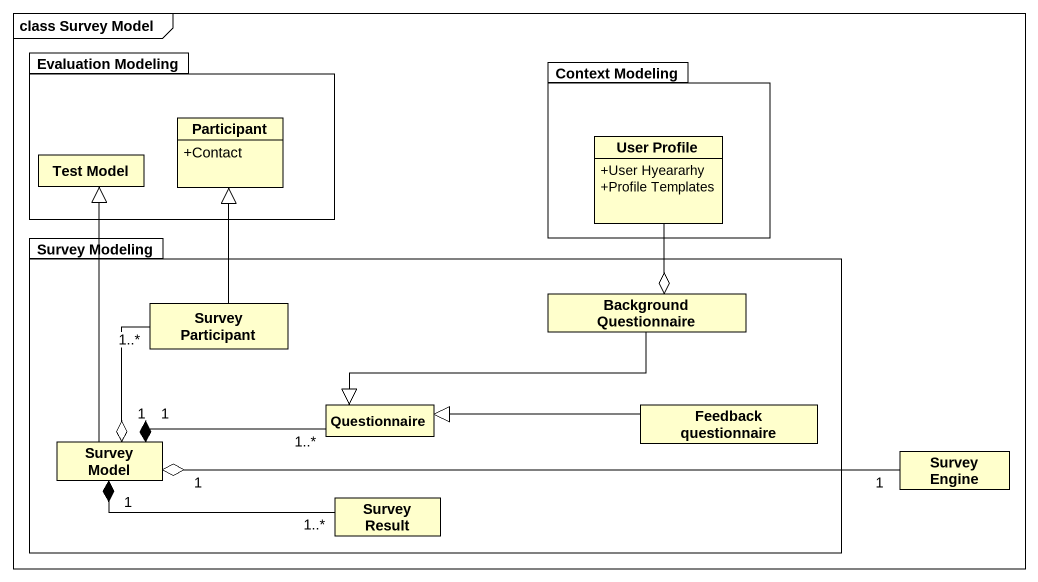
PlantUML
@startuml
mainframe class Survey Model
hide circle
hide empty members
skinparam classAttributeIconSize 0
package "Evaluation Modeling" as Evaluation_Modeling {
  class "Participant" as Participant_ {
    +Contact
  }
  class "Test Model" as Test_Model
}
package "Context Modeling" as Context_Modeling {
  class "User Profile" as User_Profile {
    +User Hyeararhy
    +Profile Templates
  }
}
package "Survey Modeling" as Survey_Modeling {
  class "Survey Participant" as Survey_Participant
  class "Background Questionnaire" as Background_Questionnaire
  class "Survey Model" as Survey_Model
  class Questionnaire
  class "Feedback questionnaire" as Feedback_questionnaire
  class "Survey Result" as Survey_Result
}
class "Survey Engine" as Survey_Engine
Survey_Participant -up-|> Participant_
Background_Questionnaire o-up- User_Profile
Background_Questionnaire -left-|> Questionnaire
Survey_Model -up-|> Test_Model
Survey_Model "1" o-up- "1..*" Survey_Participant
Survey_Model "1" *-right- "1..*" Questionnaire
Survey_Model "1" *-right- "1..*" Survey_Result
Survey_Model "1" o-right- "1" Survey_Engine
Feedback_questionnaire -left-|> Questionnaire
@enduml
